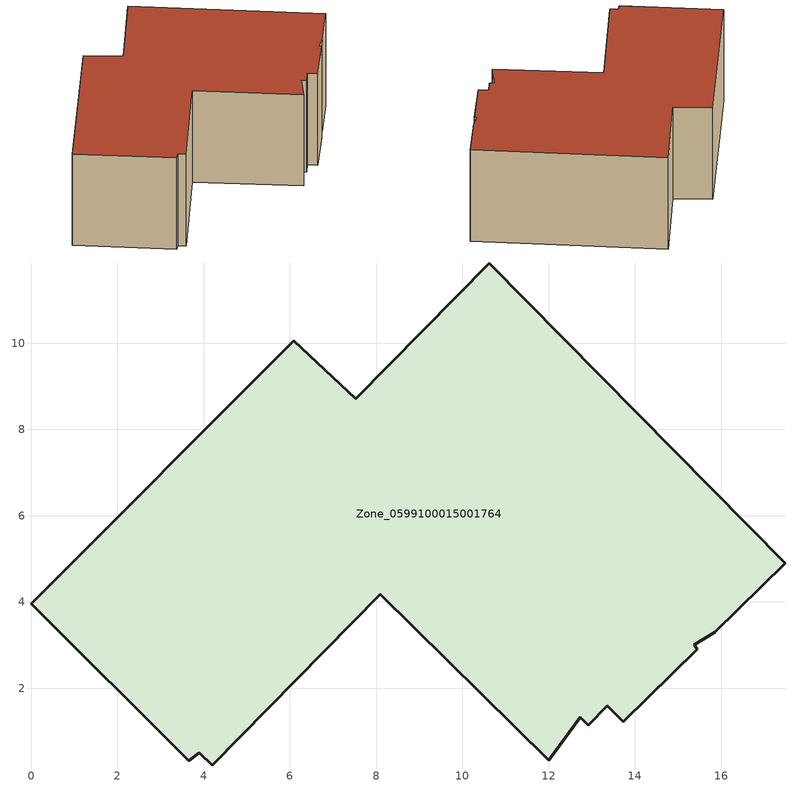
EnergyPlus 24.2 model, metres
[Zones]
Zone_0599100015001764
 floor ground (C_G): 15.45,2.9 13.73,1.22 13.36,1.59 12.92,1.14 12.73,1.32 12,0.33 8.09,4.18 4.19,0.22 3.89,0.51 3.66,0.32 0,3.96 6.09,10.06 7.53,8.71 10.62,11.86 17.49,4.9 15.85,3.29 15.38,3 z0.42
 wall outside (C_F): 7.53,8.71 6.09,10.06 0,3.96 3.66,0.32 3.89,0.51 4.19,0.22 8.09,4.18 12,0.33 12.73,1.32 12.92,1.14 13.36,1.59 13.73,1.22 15.45,2.9 15.38,3 15.85,3.29 17.49,4.9 10.62,11.86 7.53,8.71 z0.42:5.87
 roof outside (C_R): 13.73,1.22 15.45,2.9 15.38,3 15.85,3.29 17.49,4.9 10.62,11.86 7.53,8.71 6.09,10.06 0,3.96 3.66,0.32 3.89,0.51 4.19,0.22 8.09,4.18 12,0.33 12.73,1.32 12.92,1.14 13.36,1.59 z5.87
[BUILDING]
Pand.0599100015001764: North Axis=0; Terrain=City; Loads Convergence Tolerance Value=0.04; Temperature Convergence Tolerance Value=0.4; Solar Distribution=FullExterior; Maximum Number of Warmup Days=25; Minimum Number of Warmup Days=1
[Site:Location]
Rotterdam.The.Hague.AP_ZH_NLD Design_Conditions: Latitude=51.96; Longitude=4.45; Time Zone=1; Elevation=-4.5
[SITE:GROUNDTEMPERATURE:BUILDINGSURFACE]
18, 18, 18, 18, 18, 18, 18, 18, 18, 18, 18, 18
[MATERIAL] Thermal Absorptance=0.9; Solar Absorptance=0.7; Visible Absorptance=0.7
Name | Roughness | Thickness | Conductivity | Density | Specific Heat
G.D.1965 | MediumSmooth | 0.15 | 1 | 540 | 1210
F.D.1965 | Rough | 0.3 | 0.857143 | 1920 | 840
R.D.1965 | MediumRough | 0.2 | 0.08 | 1500 | 1000
[CONSTRUCTION]
C_G: G.D.1965
C_F: F.D.1965
C_R: R.D.1965
[ZONE]
Zone_0599100015001764: Type=1; Multiplier=1; Ceiling Height=Autocalculate; Volume=Autocalculate; Floor Area=autocalculate; Part of Total Floor Area=Yes
[ZONEINFILTRATION:DESIGNFLOWRATE]
Infil_Zone_0599100015001764: Zone or ZoneList or Space or SpaceList=Zone_0599100015001764; Schedule=AlwaysOn; Design Flow Rate Calculation Method=Flow/Area; Flow Rate per Floor Area=0.0042; Constant Term Coefficient=1; Temperature Term Coefficient=0; Velocity Term Coefficient=0; Velocity Squared Term Coefficient=0
[HVACTEMPLATE:ZONE:IDEALLOADSAIRSYSTEM]
Zone_0599100015001764: Maximum Heating Supply Air Temperature=50; Minimum Cooling Supply Air Temperature=13; Maximum Heating Supply Air Humidity Ratio=0.0156; Minimum Cooling Supply Air Humidity Ratio=0.0077; Heating Limit=NoLimit; Cooling Limit=NoLimit; Dehumidification Control Type=ConstantSensibleHeatRatio; Cooling Sensible Heat Ratio=0.7; Dehumidification Setpoint=60; Humidification Control Type=None; Humidification Setpoint=30; Outdoor Air Method=None; Outdoor Air Flow Rate per Person=0.00944; Outdoor Air Flow Rate per Zone Floor Area=0; Outdoor Air Flow Rate per Zone=0; Demand Controlled Ventilation Type=None; Outdoor Air Economizer Type=NoEconomizer; Heat Recovery Type=None; Sensible Heat Recovery Effectiveness=0.7; Latent Heat Recovery Effectiveness=0.65
[ZONECONTROL:THERMOSTAT]
ThermostatControl_Zone_0599100015001764: Zone or ZoneList=Zone_0599100015001764; Control Type Schedule=DualSetpointControlType; Control 1=Thermostat_Zone_0599100015001764; Temperature Difference Between Cutout And Setpoint=0
[THERMOSTATSETPOINT:DUALSETPOINT]
Thermostat_Zone_0599100015001764: Heating Setpoint Temperature Schedule=HeatingSetpoint_Zone_0599100015001764; Cooling Setpoint Temperature Schedule=CoolingSetpoint_Zone_0599100015001764
[SCHEDULE:COMPACT]
HeatingSetpoint_Zone_0599100015001764: Through: 12/31, For: AllDays, Until: 24:00, 21
CoolingSetpoint_Zone_0599100015001764: Through: 12/31, For: AllDays, Until: 24:00, 24
DualSetpointControlType: Through: 12/31, For: AllDays, Until: 24:00, 4
AlwaysOn: Through: 12/31, For: AllDays, Until: 24:00, 1
